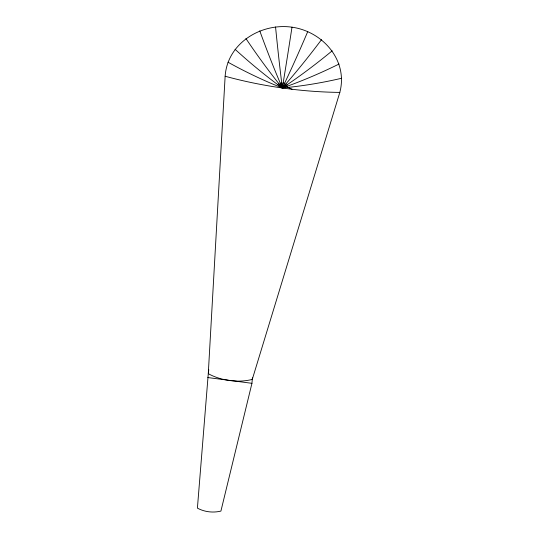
<?xml version="1.0" encoding="UTF-8"?>
<svg xmlns="http://www.w3.org/2000/svg" width="539" height="539" viewBox="0 0 539 539"><rect width="100%" height="100%" fill="white"/><g stroke="black" fill="none" stroke-linecap="round" stroke-linejoin="round"><path stroke-width="0.81" d="M208.276 373.695L225.14 76.242C227.357 43.282 260.97 22.732 291.997 27.186C322.942 31.545 348.302 60.53 339.819 92.398L252.265 379.429A45.741 32.266 9 0 1 237.544 381.134L229.87 380.595L222.284 379.146A45.741 32.266 9 0 1 208.276 373.695L197.409 508.129C204.544 512.003 213.046 513 220.916 511.087L251.949 383.31L252.4 377.826M208.377 372.9L208.788 369.707M283.096 83.377L283.864 78.667A220.768 7.047 -81.8 0 0 291.997 27.186M283.204 82.723L282.328 87.998L292.037 89.258A203.183 88.147 9.1 0 0 339.819 92.398M284.376 83.727L286.438 79.361A219.009 28.486 -68.9 0 0 307.749 31.552M284.666 83.114L282.328 87.998A203.183 88.147 9.1 0 1 225.14 76.242M285.96 83.848L282.328 87.998L273.192 84.259A191.419 78.162 27 0 1 228.01 62.201M286.984 84.859L282.328 87.998L274.445 82.15A199.47 68.776 43.5 0 1 235.071 49.285M287.671 86.085L282.328 87.998L277.848 84.697M245.919 38.525A207.65 54.23 58.5 0 0 276.291 80.432L282.328 87.998L292.246 86.941A191.049 81.8 -9 0 0 341.591 78.263M207.784 377.556L251.949 383.31M287.967 87.419L292.037 89.258M278.899 83.72L282.328 87.998L291.727 84.589A198.925 75.817 -26 0 0 339.031 64.033M280.206 83.04L282.328 87.998L290.521 82.44A207.111 64.168 -41.4 0 0 332.192 50.807M281.675 82.696L282.328 87.998L288.715 80.648A214.199 47.978 -55.6 0 0 321.507 39.664M259.764 30.851A214.603 35.81 72.3 0 0 278.596 79.226L282.328 87.998L281.183 78.62A219.218 14.89 85.4 0 1 275.55 26.95"/></g></svg>
